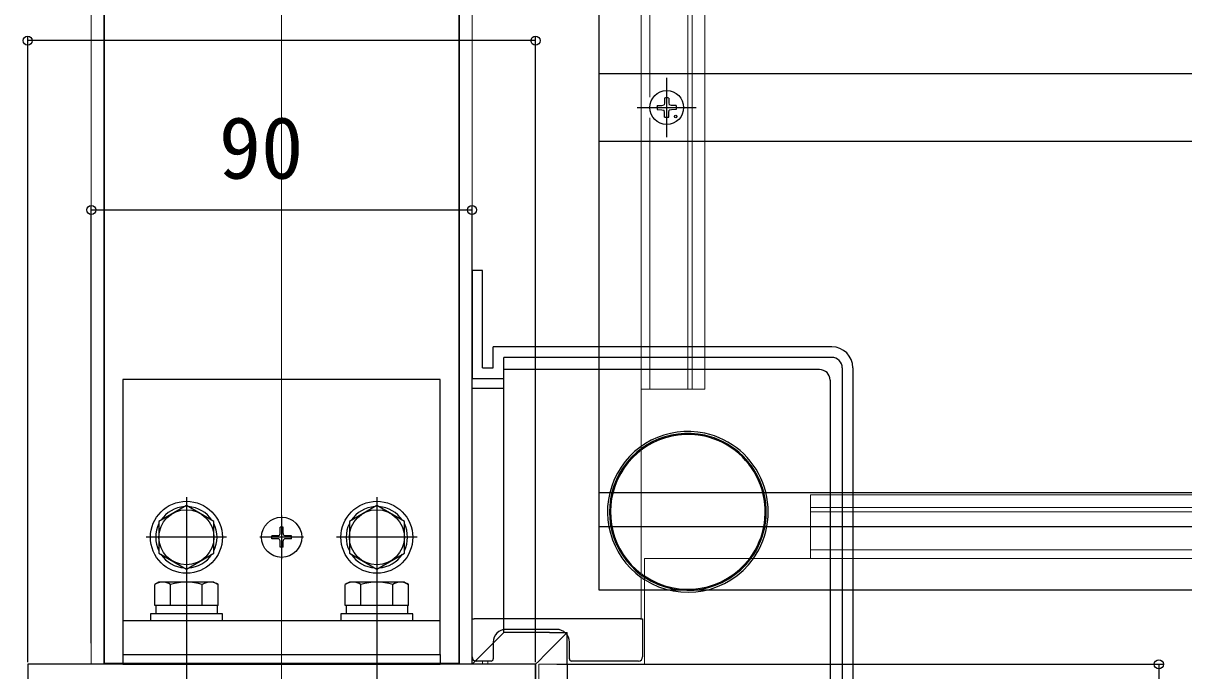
# Model space of a CAD drawing. Units: millimetres, scale not verified. Extents: x -875 to 875, y -1304 to 1298.
# Drawn here: x -481.1 to -206.8, y 269.4 to 422.3 of the extents above; entities that cross this region are included whole.
import ezdxf
from ezdxf.enums import TextEntityAlignment as Align

# ---------------------------------------------------------------- set-up
doc = ezdxf.new("R2010")
doc.units = ezdxf.units.MM
doc.header["$LTSCALE"] = 8
for name, color, linetype in [('0-3_YKK_11', 7, 'Continuous'), ('0-5_YKK_13', 4, 'Continuous'), ('0-6_YKK_D', 6, 'Continuous')]:
    doc.layers.add(name, color=color, linetype=linetype)
doc.layers.add('0-4_YKK_12', color=2, linetype='Continuous', lineweight=18)
doc.styles.add('ＭＳ ゴシック', font='')
doc.styles.get('ＭＳ ゴシック').set_extended_font_data('MS Gothic')

msp = doc.modelspace()

# ---------------------------------------------------------------- linework, layer by layer
at = {"layer": '0-3_YKK_11'}
msp.add_lwpolyline([(-360, 270.9), (-480, 270.9), (-480, 150.9), (-360, 150.9)], close=True, dxfattribs=at)
at = {"layer": '0-4_YKK_12'}
for p, q in [((-420, 1042.448), (-420, 137.964)), ((-465, 850.4), (-465, 270.9)), ((-462, 850.4), (-462, 270.9)), ((-378, 850.4), (-378, 270.9)), ((-375, 850.4), (-375, 270.9)), ((-461.85, 850.15), (-461.85, 271.15)), ((-378.15, 850.15), (-378.15, 271.15)), ((-324, 847.9), (-324, 335.9)), ((-323, 847.9), (-323, 335.9)), ((-320, 847.9), (-320, 335.9)), ((-333, 678.932), (-333, 404.868)), ((-375, 600.65), (-375, 281.65)), ((-335, 600.65), (-335, 281.65)), ((-333, 399.932), (-333, 335.9)), ((-335, 335.9), (-320, 335.9)), ((455.355, 310.9), (-295, 310.9)), ((-295, 295.9), (-295, 310.9)), ((455.355, 307.9), (-295, 307.9)), ((455.355, 306.9), (-295, 306.9)), ((455.355, 297.9), (-295, 297.9)), ((-334.25, 295.9), (69.75, 295.9)), ((-334.25, 270.9), (-334.25, 295.9)), ((-375, 281.65), (-335, 281.65)), ((-372.5, 271.65), (-372.5, 270.9)), ((-371.3, 271.65), (-371.3, 270.9)), ((-465, 270.9), (-371.3, 270.9)), ((-461.85, 271.15), (-378.15, 271.15))]:
    msp.add_line(p, q, dxfattribs=at)
msp.add_lwpolyline([(-359.25, 255.9), (-359.25, 270.9), (-334.25, 270.9)], dxfattribs=at)
at = {"layer": '0-5_YKK_13'}
for p, q in [((-345, 288.4), (-345, 511.376)), ((-335, 410.4), (-345, 410.4)), ((455.355, 410.4), (-335, 410.4)), ((-329, 395.4), (-329, 409.4)), ((-329.519, 403.537), (-329.62, 403.02)), ((-329.5, 404.645), (-329.519, 403.537)), ((-328.5, 404.645), (-328.481, 403.537)), ((-328.481, 403.537), (-328.38, 403.02)), ((-336, 402.4), (-322, 402.4)), ((-331.245, 402.9), (-330.137, 402.919)), ((-331.245, 401.9), (-330.137, 401.881)), ((-330.137, 402.919), (-329.62, 403.02)), ((-330.137, 401.881), (-329.62, 401.78)), ((-329.519, 401.263), (-329.62, 401.78)), ((-329.5, 400.155), (-329.519, 401.263)), ((-328.5, 400.155), (-328.481, 401.263)), ((-328.481, 401.263), (-328.38, 401.78)), ((-327.863, 402.919), (-328.38, 403.02)), ((-327.863, 401.881), (-328.38, 401.78)), ((-326.755, 402.9), (-327.863, 402.919)), ((-326.755, 401.9), (-327.863, 401.881)), ((-335, 394.4), (-345, 394.4)), ((455.355, 394.4), (-335, 394.4)), ((-375, 363.9), (-375, 338.397)), ((-372.5, 363.9), (-375, 363.9)), ((-372.5, 340.9), (-372.5, 363.9)), ((-320, 345.9), (-370, 345.9)), ((-289.993, 345.9), (-320, 345.9)), ((-367.5, 338.397), (-367.5, 343.397)), ((-320, 343.397), (-367.5, 343.397)), ((-290, 343.397), (-320, 343.397)), ((-320, 340.514), (-367.5, 340.514)), ((-292.882, 340.514), (-320, 340.514)), ((-287.503, 340.9), (-287.503, 295.9)), ((-285, 340.907), (-285, 295.9)), ((-375, 338.397), (-367.5, 338.397)), ((-375, 336.062), (-375, 338.397)), ((-367.5, 336.027), (-367.5, 338.397)), ((-290.386, 338.018), (-290.386, 295.9)), ((-367.5, 336.027), (-375, 336.062)), ((-375, 270.9), (-375, 336.062)), ((-367.5, 278.4), (-367.5, 336.027)), ((-442.5, 310.4), (-442.5, 291.4)), ((-397.5, 310.4), (-397.5, 291.4)), ((-335, 311.4), (-345, 311.4)), ((455.355, 311.4), (-335, 311.4)), ((-420, 306.05), (-420, 295.75)), ((-419.65, 303.25), (-420.35, 303.25)), ((-420.35, 301.75), (-420.35, 303.25)), ((-419.65, 301.75), (-419.65, 303.25)), ((-335, 303.4), (-345, 303.4)), ((455.355, 303.4), (-335, 303.4)), ((-433, 300.9), (-452, 300.9)), ((-414.85, 300.9), (-425.15, 300.9)), ((-422.35, 300.55), (-422.35, 301.25)), ((-420.85, 301.25), (-422.35, 301.25)), ((-420.85, 300.55), (-422.35, 300.55)), ((-420.35, 298.55), (-420.35, 300.05)), ((-419.65, 298.55), (-419.65, 300.05)), ((-417.65, 301.25), (-419.15, 301.25)), ((-417.65, 300.55), (-419.15, 300.55)), ((-417.65, 300.55), (-417.65, 301.25)), ((-388, 300.9), (-407, 300.9)), ((-419.65, 298.55), (-420.35, 298.55)), ((-442.5, 294.339), (-442.5, 250.162)), ((-397.5, 294.339), (-397.5, 250.162)), ((-290.386, 295.9), (-290.386, 263.4)), ((-287.503, 295.9), (-287.503, 263.4)), ((-285, 295.9), (-285, 260.9)), ((-449, 290.3), (-450.006, 289.719)), ((-450.006, 284.8), (-450.006, 289.719)), ((-436, 290.3), (-449, 290.3)), ((-446.253, 284.8), (-446.253, 289.719)), ((-438.747, 284.8), (-438.747, 289.719)), ((-436, 290.3), (-434.994, 289.719)), ((-434.994, 284.8), (-434.994, 289.719)), ((-404, 290.3), (-405.006, 289.719)), ((-405.006, 284.8), (-405.006, 289.719)), ((-391, 290.3), (-404, 290.3)), ((-401.253, 284.8), (-401.253, 289.719)), ((-393.747, 284.8), (-393.747, 289.719)), ((-391, 290.3), (-389.994, 289.719)), ((-389.994, 284.8), (-389.994, 289.719)), ((79.75, 288.4), (-345, 288.4)), ((-434.994, 284.8), (-450.006, 284.8)), ((-434.994, 284.8), (-450.006, 284.8)), ((-449.75, 284.8), (-449.75, 282.8)), ((-435.25, 284.8), (-449.75, 284.8)), ((-435.25, 282.8), (-449.75, 282.8)), ((-438.5, 284.8), (-446.5, 284.8)), ((-435.25, 284.8), (-435.25, 282.8)), ((-389.994, 284.8), (-405.006, 284.8)), ((-389.994, 284.8), (-405.006, 284.8)), ((-404.75, 284.8), (-404.75, 282.8)), ((-390.25, 284.8), (-404.75, 284.8)), ((-390.25, 282.8), (-404.75, 282.8)), ((-393.5, 284.8), (-401.5, 284.8)), ((-390.25, 284.8), (-390.25, 282.8)), ((-457.5, 281.2), (-382.5, 281.2)), ((-335.2, 281.65), (-374.5, 281.65)), ((-335.2, 281.65), (-334.7, 281.65)), ((-334.7, 281.65), (-334.7, 272.65)), ((-374.224, 271.676), (-367.5, 278.4)), ((-356.684, 278.4), (-367.5, 278.4)), ((-355, 279.15), (-367, 279.15)), ((-357.7, 273.2), (-352.5, 278.4)), ((-356.684, 278.4), (-352.5, 278.4)), ((-352.5, 270.9), (-352.5, 278.4)), ((-370, 276.15), (-370, 272.15)), ((-352, 272.15), (-352, 276.15)), ((-457.5, 273.2), (-457.5, 270.9)), ((-457.5, 273.2), (-382.5, 273.2)), ((-382.5, 273.2), (-382.5, 270.9)), ((-375, 270.9), (-374.224, 271.676)), ((-370.5, 271.65), (-374, 271.65)), ((-360, 270.9), (-359.25, 271.65)), ((-357.7, 273.2), (-359.25, 271.65)), ((-335.7, 271.65), (-351.5, 271.65)), ((-457.5, 270.9), (-382.5, 270.9)), ((-360, 270.9), (-375, 270.9)), ((-360, 270.9), (-360, 255.9)), ((-352.5, 270.9), (-352.5, 263.4))]:
    msp.add_line(p, q, dxfattribs=at)
for points in [[(-372.5, 340.9), (-370, 340.9), (-370, 345.9)], [(-375, 272.65), (-375, 281.65), (-374.5, 281.65)]]:
    msp.add_lwpolyline(points, dxfattribs=at)
for points in [[(-382.5, 273.2), (-382.5, 338.2), (-457.5, 338.2), (-457.5, 273.2)], [(-442.5, 293.394), (-436, 297.147), (-436, 304.653), (-442.5, 308.406), (-449, 304.653), (-449, 297.147)], [(-397.5, 293.394), (-391, 297.147), (-391, 304.653), (-397.5, 308.406), (-404, 304.653), (-404, 297.147)], [(-451, 281.2), (-434, 281.2), (-434, 282.8), (-451, 282.8)], [(-406, 281.2), (-389, 281.2), (-389, 282.8), (-406, 282.8)]]:
    msp.add_lwpolyline(points, close=True, dxfattribs=at)
for centre, radius in [((-329, 402.4), 4), ((-326.879, 400.279), 0.3), ((-442.5, 300.9), 8.5), ((-442.5, 300.9), 6.5), ((-397.5, 300.9), 8.5), ((-397.5, 300.9), 6.5), ((-420, 300.9), 4.75)]:
    msp.add_circle(centre, radius, dxfattribs=at)
for centre, radius, start, end in [((-329, 402.4), 2.3, 77.44414, 102.55586), ((-329, 402.4), 2.3, 167.44414, 192.55586), ((-329, 402.4), 2.3, 347.44414, 12.55586), ((-329, 402.4), 2.3, 257.44414, 282.55586), ((-324, 306.9), 19, 77.8468, 234.62346), ((-324, 306.9), 18.535, 77.53685, 233.59551), ((-324, 306.9), 18.29, 77.3676, 233.02896), ((-324, 306.9), 19, 324.62346, 77.8468), ((-324, 306.9), 18.535, 323.59551, 77.53685), ((-324, 306.9), 18.29, 323.02896, 77.3676), ((-442.5, 300.9), 7.25, 93.70844, 146.29156), ((-442.5, 300.9), 7.25, 33.70844, 86.29156), ((-397.5, 300.9), 7.25, 93.70844, 146.29156), ((-397.5, 300.9), 7.25, 33.70844, 86.29156), ((-442.5, 300.9), 7.25, 153.70844, 206.29156), ((-442.5, 300.9), 7.25, 333.70844, 26.29156), ((-420.85, 301.75), 0.5, 270, 0), ((-419.15, 301.75), 0.5, 180, 270), ((-397.5, 300.9), 7.25, 153.70844, 206.29156), ((-397.5, 300.9), 7.25, 333.70844, 26.29156), ((-420.85, 300.05), 0.5, 0, 90), ((-419.15, 300.05), 0.5, 90, 180), ((-442.5, 300.9), 7.25, 213.70844, 266.29156), ((-442.5, 300.9), 7.25, 273.70844, 326.29156), ((-397.5, 300.9), 7.25, 213.70844, 266.29156), ((-397.5, 300.9), 7.25, 273.70844, 326.29156), ((-324, 306.9), 18.29, 235.91612, 323.02896), ((-324, 306.9), 18.535, 236.42574, 323.59551), ((-324, 306.9), 19, 237.35218, 324.62346), ((-324, 306.9), 18.29, 233.02896, 235.91612), ((-324, 306.9), 18.535, 233.59551, 236.42574), ((-324, 306.9), 19, 234.62346, 237.35218), ((-448.129, 286.977), 3.323, 55.61575, 124.38425), ((-442.5, 277.881), 12.419, 72.41205, 107.58795), ((-436.871, 286.977), 3.323, 55.61575, 124.38425), ((-403.129, 286.977), 3.323, 55.61575, 124.38425), ((-397.5, 277.881), 12.419, 72.41205, 107.58795), ((-391.871, 286.977), 3.323, 55.61575, 124.38425), ((-367, 276.15), 3, 90, 180), ((-355, 276.15), 3, 0, 90), ((-374, 272.65), 1, 180, 270), ((-370.5, 272.15), 0.5, 270, 0), ((-351.5, 272.15), 0.5, 180, 270), ((-335.7, 272.65), 1, 270, 0)]:
    msp.add_arc(centre, radius, start, end, dxfattribs=at)
for centre, major_axis in [((-290.007, 340.893), (3.545, 3.545)), ((-290.007, 340.893), (1.773, 1.773)), ((-292.889, 338.011), (1.773, 1.773))]:
    msp.add_ellipse(centre, major_axis=major_axis, ratio=0.997265, start_param=5.4991567, end_param=7.0672139, dxfattribs=at)
at = {"layer": '0-6_YKK_D'}
for p, q in [((-480, 271.4), (-480, 419.2)), ((-360, 418.2), (-480, 418.2)), ((-360, 271.4), (-360, 419.2)), ((-465, 275.9), (-465, 379.2)), ((-375, 275.9), (-375, 379.2)), ((-465, 378.2), (-375, 378.2)), ((-355, 270.9), (-211.7, 270.9)), ((-212.7, 270.9), (-212.7, 150.9))]:
    msp.add_line(p, q, dxfattribs=at)
for centre in [(-480, 418.2), (-360, 418.2), (-465, 378.2), (-375, 378.2), (-212.7, 270.9)]:
    msp.add_circle(centre, 1.075, dxfattribs=at)

# ---------------------------------------------------------------- texts
at = {"layer": '0-6_YKK_D', "style": 'ＭＳ ゴシック'}
msp.add_text('90', height=14.66, dxfattribs=at).set_placement((-434.83, 381.2), align=Align.BOTTOM_LEFT)

doc.saveas('drawing.dxf')
